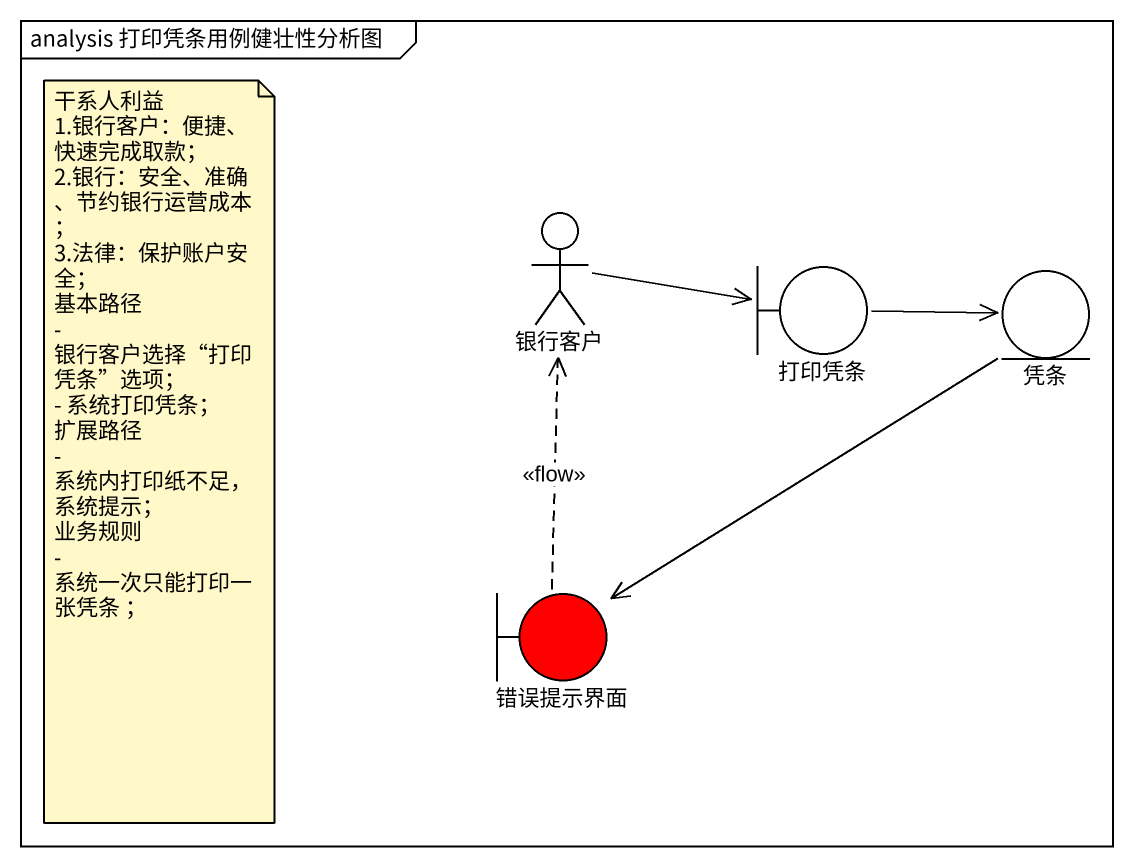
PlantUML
@startuml
mainframe analysis 打印凭条用例健壮性分析图
actor 银行客户
boundary 打印凭条
entity 凭条
boundary 错误提示界面 #FF0000
银行客户 -right-> 打印凭条
打印凭条 -right-> 凭条
凭条 --> 错误提示界面
错误提示界面 .up.> 银行客户 : <<flow>>
note as N1
  干系人利益
  1.银行客户：便捷、快速完成取款；
  2.银行：安全、准确、节约银行运营成本；
  3.法律：保护账户安全；
  基本路径
  - 银行客户选择“打印凭条”选项；
  - 系统打印凭条；
  扩展路径
  - 系统内打印纸不足，系统提示；
  业务规则
  - 系统一次只能打印一张凭条 ；
end note
@enduml
